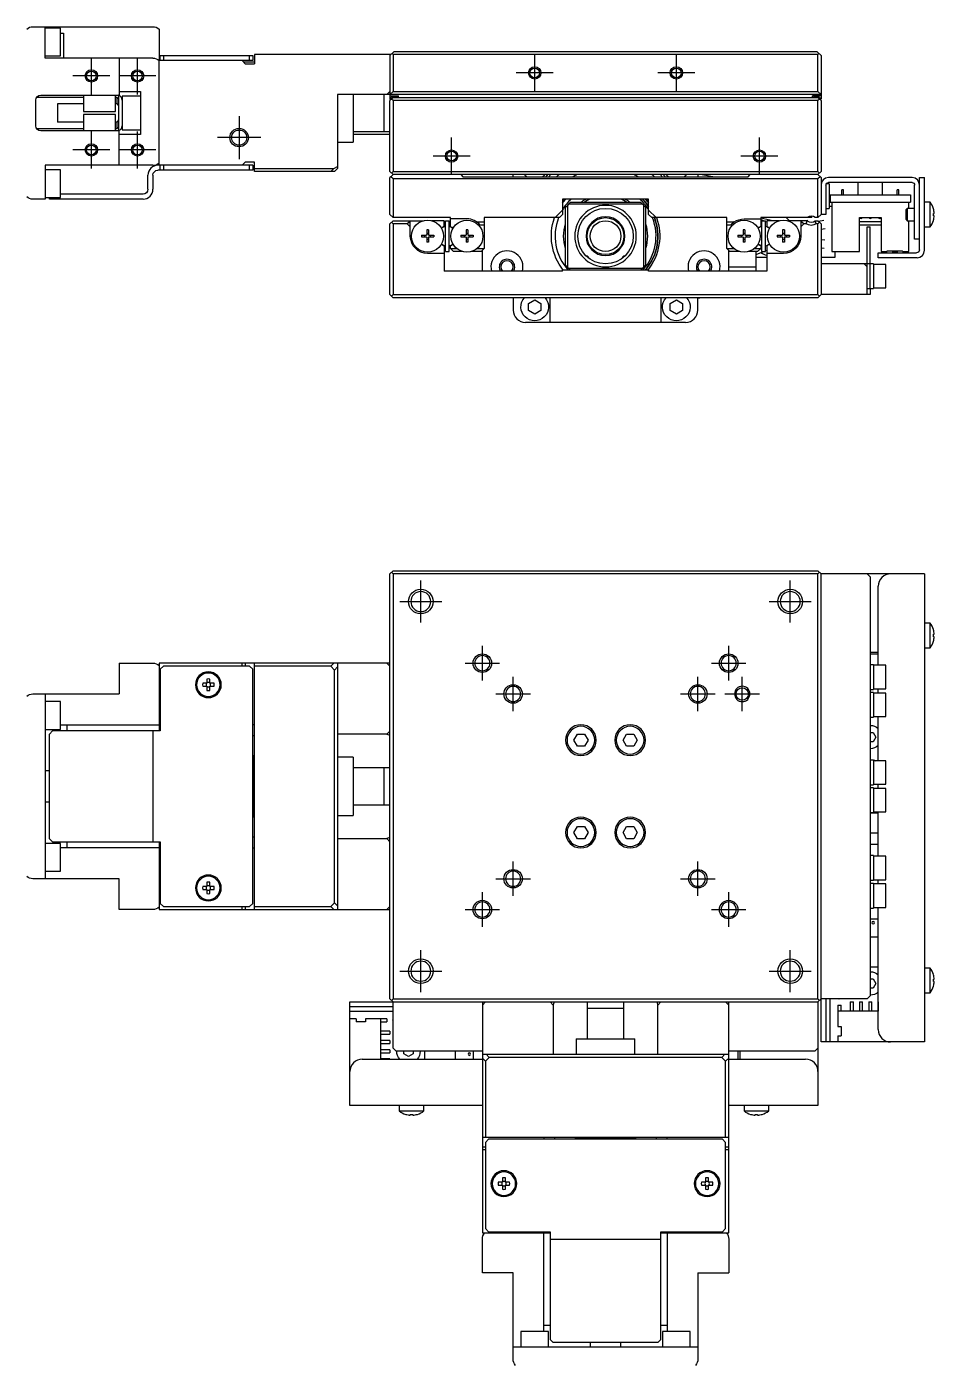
# Model space of a CAD drawing. Extents: x 0 to 727, y -8 to 425.
# Drawn here: x 197.3 to 344.7, y 208.4 to 425.2 of the extents above; entities that cross this region are included whole.
import ezdxf

# ---------------------------------------------------------------- set-up
doc = ezdxf.new("R2010")
doc.units = 0
doc.header["$LTSCALE"] = 0.5
doc.linetypes.add('CENTER', pattern=[50.8, 31.75, -6.35, 6.35, -6.35])
for name, color, linetype in [('MSM_CENTER', 1, 'CENTER'), ('MSM_CONTINUOUS', 7, 'CONTINUOUS'), ('MSM_NARROW', 5, 'CONTINUOUS')]:
    doc.layers.add(name, color=color, linetype=linetype)

msp = doc.modelspace()

# ---------------------------------------------------------------- linework, layer by layer
at = {"layer": 'MSM_CENTER'}
for p, q in [((279.83, 414.74), (279.83, 420.74)), ((302.83, 414.74), (302.83, 420.74)), ((207.83, 414.24), (207.83, 420.24)), ((215.33, 414.24), (215.33, 420.24)), ((210.83, 417.24), (204.83, 417.24)), ((218.33, 417.24), (212.33, 417.24)), ((282.83, 417.74), (276.83, 417.74)), ((305.83, 417.74), (299.83, 417.74)), ((231.83, 410.74), (231.83, 403.74)), ((207.83, 402.24), (207.83, 408.24)), ((215.33, 402.24), (215.33, 408.24)), ((235.33, 407.24), (228.33, 407.24)), ((266.33, 401.24), (266.33, 407.24)), ((316.33, 401.24), (316.33, 407.24)), ((210.83, 405.24), (204.83, 405.24)), ((218.33, 405.24), (212.33, 405.24)), ((269.33, 404.24), (263.33, 404.24)), ((319.33, 404.24), (313.33, 404.24)), ((261.33, 328.51), (261.33, 335.31)), ((321.33, 328.51), (321.33, 335.31)), ((257.93, 331.91), (264.73, 331.91)), ((317.93, 331.91), (324.73, 331.91)), ((271.33, 319.11), (271.33, 324.71)), ((311.33, 319.11), (311.33, 324.71)), ((268.53, 321.91), (274.13, 321.91)), ((308.53, 321.91), (314.13, 321.91)), ((276.33, 314.11), (276.33, 319.71)), ((306.33, 314.11), (306.33, 319.71)), ((313.53, 314.11), (313.53, 319.71)), ((273.53, 316.91), (279.13, 316.91)), ((303.53, 316.91), (309.13, 316.91)), ((310.73, 316.91), (316.33, 316.91)), ((276.33, 284.11), (276.33, 289.71)), ((306.33, 284.11), (306.33, 289.71)), ((273.53, 286.91), (279.13, 286.91)), ((303.53, 286.91), (309.13, 286.91)), ((271.33, 279.11), (271.33, 284.71)), ((311.33, 279.11), (311.33, 284.71)), ((268.53, 281.91), (274.13, 281.91)), ((308.53, 281.91), (314.13, 281.91)), ((261.33, 268.51), (261.33, 275.31)), ((321.33, 268.51), (321.33, 275.31)), ((257.93, 271.91), (264.73, 271.91)), ((317.93, 271.91), (324.73, 271.91))]:
    msp.add_line(p, q, dxfattribs=at)
at = {"layer": 'MSM_CONTINUOUS'}
for p, q in [((198.33, 425.24), (217.83, 425.24)), ((200.33, 420.14), (200.33, 425.24)), ((202.83, 424.99), (200.33, 424.99)), ((202.83, 420.49), (202.83, 424.99)), ((202.83, 424.19), (203.33, 424.19)), ((203.33, 424.19), (203.33, 420.14)), ((218.83, 424.86), (218.83, 419.76)), ((234.33, 420.74), (234.33, 419.24)), ((256.53, 420.74), (234.33, 420.74)), ((257.03, 421.24), (256.33, 420.54)), ((256.33, 420.74), (256.33, 413.54)), ((256.83, 420.74), (256.68, 420.89)), ((256.83, 420.74), (256.83, 414.74)), ((325.83, 420.74), (256.83, 420.74)), ((257.03, 421.24), (325.63, 421.24)), ((326.33, 420.54), (325.63, 421.24)), ((325.98, 420.89), (325.83, 420.74)), ((325.83, 414.74), (325.83, 420.74)), ((200.33, 420.49), (202.83, 420.49)), ((217.83, 420.14), (200.33, 420.14)), ((212.33, 420.14), (212.33, 414.11)), ((218.83, 402.74), (218.83, 419.74)), ((234.03, 419.74), (218.83, 419.74)), ((219.03, 419.74), (219.03, 420.54)), ((219.03, 420.54), (234.03, 420.54)), ((219.53, 420.54), (219.53, 419.74)), ((232.83, 419.24), (232.33, 419.74)), ((234.33, 419.49), (232.58, 419.49)), ((232.83, 419.24), (234.33, 419.24)), ((233.53, 419.74), (233.53, 420.54)), ((234.03, 420.54), (234.03, 419.74)), ((326.33, 420.54), (326.33, 413.54)), ((212.33, 414.74), (215.83, 414.74)), ((215.83, 414.74), (215.83, 407.74)), ((326.33, 414.24), (247.83, 414.24)), ((247.83, 414.24), (247.83, 402.24)), ((250.33, 414.24), (250.33, 406.49)), ((255.33, 414.24), (255.33, 408.24)), ((256.33, 414.74), (255.83, 414.24)), ((256.33, 414.24), (256.83, 414.74)), ((256.83, 414.74), (325.83, 414.74)), ((325.83, 414.74), (326.33, 414.24)), ((198.83, 409.14), (198.83, 413.34)), ((206.53, 413.74), (198.94, 413.74)), ((199.63, 414.14), (212.03, 414.14)), ((202.33, 412.74), (202.33, 409.74)), ((206.53, 412.74), (202.33, 412.74)), ((206.53, 414.14), (206.53, 411.49)), ((211.73, 411.49), (211.73, 414.14)), ((212.03, 413.74), (211.73, 413.74)), ((212.03, 412.74), (211.73, 412.74)), ((212.03, 412.74), (212.03, 413.74)), ((212.23, 413.54), (212.03, 413.74)), ((212.03, 412.74), (212.23, 412.37)), ((212.23, 414.12), (212.23, 408.37)), ((212.24, 414.11), (212.33, 414.08)), ((212.33, 414.11), (212.24, 414.11)), ((212.83, 413.99), (212.83, 408.49)), ((215.83, 413.99), (212.83, 413.99)), ((256.33, 414.04), (257.73, 414.04)), ((256.43, 413.44), (256.33, 413.54)), ((256.58, 413.49), (256.33, 413.24)), ((256.33, 401.74), (256.33, 413.24)), ((256.43, 413.34), (256.43, 413.54)), ((256.83, 413.74), (256.58, 413.49)), ((256.83, 413.24), (256.58, 413.49)), ((257.43, 413.84), (256.73, 413.84)), ((256.83, 413.74), (325.83, 413.74)), ((325.83, 413.24), (256.83, 413.24)), ((256.83, 413.24), (256.83, 401.74)), ((257.73, 413.74), (257.73, 414.04)), ((324.93, 413.74), (324.93, 414.04)), ((326.33, 414.04), (324.93, 414.04)), ((325.93, 413.84), (325.23, 413.84)), ((326.33, 413.24), (325.83, 413.74)), ((326.08, 413.49), (325.83, 413.24)), ((325.83, 401.74), (325.83, 413.24)), ((326.33, 413.54), (326.23, 413.44)), ((326.23, 413.54), (326.23, 413.34)), ((326.33, 413.24), (326.33, 401.74)), ((206.53, 411.49), (211.73, 411.49)), ((206.53, 410.99), (206.53, 408.34)), ((211.73, 410.99), (206.53, 410.99)), ((211.73, 408.34), (211.73, 410.99)), ((212.23, 410.11), (212.03, 409.74)), ((198.94, 408.74), (206.53, 408.74)), ((212.03, 408.34), (199.63, 408.34)), ((206.53, 409.74), (202.33, 409.74)), ((212.03, 409.74), (211.73, 409.74)), ((211.73, 408.74), (212.03, 408.74)), ((212.03, 408.74), (212.03, 409.74)), ((212.03, 408.74), (212.23, 408.94)), ((212.32, 408.39), (212.24, 408.37)), ((212.33, 408.37), (212.24, 408.37)), ((212.33, 402.74), (212.33, 408.37)), ((215.83, 407.74), (212.33, 407.74)), ((212.83, 408.49), (215.83, 408.49)), ((250.33, 408.24), (256.33, 408.24)), ((256.33, 407.74), (250.33, 407.74)), ((247.83, 406.49), (250.33, 406.49)), ((217.83, 402.74), (200.33, 402.74)), ((200.33, 402.74), (200.33, 397.24)), ((202.83, 401.99), (200.33, 401.99)), ((202.83, 397.49), (202.83, 401.99)), ((234.03, 402.74), (218.63, 402.74)), ((234.03, 401.94), (218.63, 401.94)), ((219.03, 401.94), (219.03, 402.74)), ((219.53, 402.74), (219.53, 401.94)), ((232.33, 402.74), (232.83, 403.24)), ((234.33, 403.24), (232.83, 403.24)), ((233.53, 401.94), (233.53, 402.74)), ((234.03, 402.74), (234.03, 401.94)), ((234.33, 401.74), (234.33, 403.24)), ((234.33, 402.24), (247.22, 402.24)), ((247.33, 401.74), (234.33, 401.74)), ((246.72, 401.74), (247.22, 402.24)), ((247.22, 402.24), (247.83, 402.55)), ((247.83, 402.24), (247.33, 401.74)), ((256.33, 401.74), (256.83, 401.24)), ((256.48, 400.89), (256.83, 401.24)), ((256.58, 401.49), (256.83, 401.74)), ((256.83, 401.74), (325.83, 401.74)), ((325.83, 401.24), (256.83, 401.24)), ((267.83, 401.24), (268.18, 400.89)), ((276.33, 400.89), (276.33, 401.24)), ((306.33, 401.24), (306.33, 400.89)), ((307.03, 401.24), (309.02, 400.89)), ((314.48, 400.89), (314.83, 401.24)), ((325.83, 401.74), (326.08, 401.49)), ((325.83, 401.24), (326.33, 401.74)), ((326.33, 400.74), (325.83, 401.24)), ((217.03, 398.84), (217.03, 401.14)), ((217.83, 401.14), (217.83, 398.84)), ((256.48, 400.89), (256.33, 400.74)), ((256.33, 394.74), (256.33, 400.74)), ((256.83, 400.54), (256.48, 400.89)), ((256.83, 400.54), (256.83, 394.24)), ((325.83, 400.54), (256.83, 400.54)), ((268.18, 400.89), (314.48, 400.89)), ((326.18, 400.89), (325.83, 400.54)), ((325.83, 394.24), (325.83, 400.54)), ((326.33, 400.74), (326.33, 394.74)), ((327.13, 399.54), (327.13, 394.74)), ((327.63, 399.74), (327.19, 399.74)), ((341.13, 400.74), (327.53, 400.74)), ((341.13, 399.94), (327.53, 399.94)), ((327.63, 399.74), (327.63, 395.74)), ((332.33, 399.94), (332.33, 397.94)), ((336.33, 397.94), (336.33, 399.94)), ((341.53, 390.74), (341.53, 399.54)), ((342.33, 389.04), (342.33, 400.74)), ((342.33, 400.74), (343.13, 400.74)), ((343.13, 388.94), (343.13, 400.74)), ((200.33, 397.24), (198.33, 397.24)), ((200.33, 397.49), (202.83, 397.49)), ((201.03, 397.24), (201.03, 397.49)), ((216.23, 397.24), (201.03, 397.24)), ((201.53, 397.49), (201.53, 397.24)), ((216.23, 398.04), (202.83, 398.04)), ((298.33, 397.24), (284.33, 397.24)), ((284.33, 397.24), (284.33, 394.74)), ((298.33, 394.74), (298.33, 397.24)), ((327.83, 397.94), (340.83, 397.94)), ((327.83, 397.94), (327.83, 396.74)), ((329.96, 398.74), (329.71, 398.74)), ((329.71, 397.94), (329.71, 398.74)), ((329.96, 397.94), (329.96, 398.74)), ((338.71, 397.94), (338.71, 398.74)), ((338.96, 398.74), (338.71, 398.74)), ((338.96, 397.94), (338.96, 398.74)), ((340.83, 397.94), (340.83, 396.74)), ((256.33, 394.74), (256.83, 394.24)), ((283.13, 394.24), (284.33, 395.45)), ((284.33, 394.74), (283.83, 394.24)), ((284.83, 395.94), (285.13, 396.24)), ((284.83, 386.54), (284.83, 395.94)), ((285.33, 396.44), (285.13, 396.24)), ((285.13, 396.24), (285.13, 386.24)), ((285.33, 396.44), (285.63, 396.74)), ((297.33, 396.44), (285.33, 396.44)), ((285.63, 396.74), (297.03, 396.74)), ((297.03, 396.74), (297.33, 396.44)), ((297.53, 396.24), (297.33, 396.44)), ((297.53, 386.24), (297.53, 396.24)), ((297.53, 396.24), (297.83, 395.94)), ((297.83, 395.94), (297.83, 386.54)), ((298.33, 395.45), (299.54, 394.24)), ((298.83, 394.24), (298.33, 394.74)), ((325.83, 394.24), (326.33, 394.74)), ((327.13, 394.74), (326.33, 394.74)), ((327.13, 395.74), (327.63, 395.74)), ((328.08, 396.05), (327.63, 396.05)), ((327.83, 396.74), (340.83, 396.74)), ((328.08, 396.74), (328.08, 388.74)), ((340.33, 395.74), (340.13, 395.54)), ((340.13, 393.94), (340.13, 395.54)), ((340.33, 395.74), (340.33, 393.74)), ((341.53, 395.74), (340.33, 395.74)), ((340.58, 395.74), (340.58, 396.74)), ((344.03, 396.74), (343.13, 396.74)), ((344.03, 392.74), (344.03, 396.74)), ((344.59, 395.67), (344.59, 395.69)), ((344.59, 394.94), (344.72, 394.94)), ((344.59, 394.54), (344.59, 394.94)), ((256.83, 393.74), (256.33, 393.24)), ((256.33, 381.74), (256.33, 393.24)), ((256.83, 393.24), (256.58, 393.49)), ((266.13, 394.24), (256.83, 394.24)), ((256.83, 393.74), (261.72, 393.74)), ((256.83, 393.24), (256.83, 381.74)), ((259.13, 393.24), (256.83, 393.24)), ((259.63, 393.59), (259.13, 393.24)), ((259.13, 393.24), (259.63, 392.74)), ((259.63, 391.24), (259.63, 393.74)), ((265.13, 393.74), (263.15, 393.74)), ((265.13, 392.79), (264.87, 392.64)), ((265.13, 392.79), (265.13, 393.74)), ((265.33, 388.74), (265.33, 393.74)), ((265.33, 393.74), (265.93, 393.74)), ((265.93, 388.74), (265.93, 393.74)), ((266.13, 392.79), (266.13, 394.24)), ((268.83, 394.04), (266.13, 394.04)), ((266.13, 392.79), (266.36, 392.66)), ((270.43, 393.54), (271.63, 393.54)), ((271.63, 393.04), (270.98, 393.04)), ((283.83, 394.24), (271.63, 394.24)), ((271.63, 394.24), (271.63, 389.24)), ((288.47, 392.55), (288.53, 392.62)), ((288.53, 392.68), (288.53, 392.62)), ((290.27, 394.21), (290.27, 394.21)), ((311.03, 394.24), (298.83, 394.24)), ((311.03, 389.24), (311.03, 394.24)), ((311.03, 393.54), (312.24, 393.54)), ((311.69, 393.04), (311.03, 393.04)), ((313.83, 394.04), (316.53, 394.04)), ((316.53, 392.79), (316.31, 392.66)), ((324.83, 394.24), (316.53, 394.24)), ((316.53, 394.24), (316.53, 392.79)), ((318.49, 393.74), (316.53, 394.17)), ((316.96, 393.74), (316.53, 393.92)), ((316.73, 388.74), (316.73, 393.74)), ((316.73, 393.74), (317.33, 393.74)), ((317.33, 388.74), (317.33, 393.74)), ((317.53, 393.5), (317.33, 393.58)), ((317.53, 393.74), (317.53, 392.79)), ((319.52, 393.74), (317.53, 393.74)), ((317.53, 392.79), (317.79, 392.64)), ((324.07, 393.74), (320.95, 393.74)), ((324.16, 393.79), (322.49, 393.74)), ((323.03, 393.74), (323.03, 391.24)), ((323.53, 393.24), (323.03, 393.59)), ((323.03, 392.74), (323.53, 393.24)), ((323.9, 393.24), (323.53, 393.24)), ((323.9, 393.24), (324.07, 393.74)), ((324.83, 394.24), (324.83, 394.49)), ((325.83, 394.24), (325.39, 394.24)), ((325.56, 393.24), (325.39, 393.74)), ((325.39, 393.74), (325.83, 393.74)), ((325.83, 393.24), (325.56, 393.24)), ((325.83, 393.74), (326.08, 393.49)), ((326.08, 393.49), (325.83, 393.24)), ((325.83, 381.74), (325.83, 393.24)), ((326.77, 393.78), (325.94, 393.64)), ((326.33, 393.24), (326.08, 393.49)), ((326.33, 393.24), (326.33, 381.74)), ((326.33, 392.39), (327, 392.5)), ((332.58, 394.24), (336.08, 394.24)), ((332.58, 388.74), (332.58, 394.24)), ((336.08, 393.54), (332.58, 393.54)), ((336.08, 393.04), (332.58, 393.04)), ((333.83, 381.74), (333.83, 392.74)), ((333.83, 392.74), (334.33, 392.74)), ((334.33, 382.74), (334.33, 392.74)), ((336.08, 394.24), (336.08, 388.74)), ((340.13, 393.94), (340.33, 393.74)), ((340.33, 393.74), (341.53, 393.74)), ((340.58, 388.74), (340.58, 393.74)), ((343.13, 392.74), (344.03, 392.74)), ((344.72, 394.54), (344.59, 394.54)), ((344.59, 393.79), (344.59, 393.81)), ((261.43, 391.39), (262.23, 391.39)), ((261.43, 391.39), (261.43, 391.1)), ((261.43, 391.1), (262.23, 391.1)), ((261.96, 391.39), (261.96, 391.1)), ((262.58, 392.24), (262.29, 392.24)), ((262.29, 392.24), (262.29, 391.45)), ((262.29, 391.71), (262.58, 391.71)), ((262.29, 391.04), (262.29, 390.24)), ((262.29, 390.77), (262.58, 390.77)), ((262.58, 392.24), (262.58, 391.45)), ((262.58, 391.04), (262.58, 390.24)), ((262.64, 391.39), (263.43, 391.39)), ((262.64, 391.1), (263.43, 391.1)), ((262.9, 391.1), (262.9, 391.39)), ((263.43, 391.39), (263.43, 391.1)), ((267.83, 391.39), (268.63, 391.39)), ((267.83, 391.39), (267.83, 391.1)), ((267.83, 391.1), (268.63, 391.1)), ((268.36, 391.39), (268.36, 391.1)), ((268.98, 392.24), (268.69, 392.24)), ((268.69, 392.24), (268.69, 391.45)), ((268.69, 391.71), (268.98, 391.71)), ((268.69, 391.04), (268.69, 390.24)), ((268.69, 390.77), (268.98, 390.77)), ((268.98, 392.24), (268.98, 391.45)), ((268.98, 391.04), (268.98, 390.24)), ((269.04, 391.39), (269.83, 391.39)), ((269.04, 391.1), (269.83, 391.1)), ((269.3, 391.1), (269.3, 391.39)), ((269.83, 391.39), (269.83, 391.1)), ((312.83, 391.39), (313.63, 391.39)), ((312.83, 391.39), (312.83, 391.1)), ((312.83, 391.1), (313.63, 391.1)), ((313.36, 391.39), (313.36, 391.1)), ((313.98, 392.24), (313.69, 392.24)), ((313.69, 392.24), (313.69, 391.45)), ((313.69, 391.71), (313.98, 391.71)), ((313.69, 391.04), (313.69, 390.24)), ((313.69, 390.77), (313.98, 390.77)), ((313.98, 392.24), (313.98, 391.45)), ((313.98, 391.04), (313.98, 390.24)), ((314.04, 391.39), (314.83, 391.39)), ((314.04, 391.1), (314.83, 391.1)), ((314.3, 391.1), (314.3, 391.39)), ((314.83, 391.39), (314.83, 391.1)), ((319.23, 391.39), (320.03, 391.39)), ((319.23, 391.39), (319.23, 391.1)), ((319.23, 391.1), (320.03, 391.1)), ((319.76, 391.39), (319.76, 391.1)), ((320.38, 392.24), (320.09, 392.24)), ((320.09, 392.24), (320.09, 391.45)), ((320.09, 391.71), (320.38, 391.71)), ((320.09, 391.04), (320.09, 390.24)), ((320.09, 390.77), (320.38, 390.77)), ((320.38, 392.24), (320.38, 391.45)), ((320.38, 391.04), (320.38, 390.24)), ((320.44, 391.39), (321.23, 391.39)), ((320.44, 391.1), (321.23, 391.1)), ((320.7, 391.1), (320.7, 391.39)), ((321.23, 391.39), (321.23, 391.1)), ((326.94, 390.59), (326.33, 390.65)), ((342.33, 390.74), (341.53, 390.74)), ((262.58, 390.24), (262.29, 390.24)), ((265.13, 388.44), (262.43, 388.44)), ((264.87, 389.84), (265.13, 389.69)), ((265.13, 389.69), (265.13, 385.54)), ((265.33, 388.74), (265.93, 388.74)), ((266.13, 389.69), (266.36, 389.82)), ((266.13, 389.24), (266.13, 389.69)), ((266.13, 389.24), (267.17, 389.24)), ((266.13, 389.24), (266.63, 388.74)), ((268.12, 388.74), (266.63, 388.74)), ((268.98, 390.24), (268.69, 390.24)), ((271.13, 388.74), (269.55, 388.74)), ((270.49, 389.24), (271.63, 389.24)), ((271.13, 388.74), (271.63, 389.24)), ((271.33, 385.54), (271.33, 388.94)), ((288.53, 389.87), (288.47, 389.93)), ((288.53, 389.87), (288.53, 389.8)), ((290.27, 388.28), (290.27, 388.28)), ((311.03, 389.24), (312.17, 389.24)), ((311.03, 389.24), (311.53, 388.74)), ((313.12, 388.74), (311.28, 388.74)), ((311.28, 388.74), (311.28, 385.54)), ((311.33, 388.74), (311.33, 388.94)), ((311.34, 388.93), (311.33, 388.93)), ((313.98, 390.24), (313.69, 390.24)), ((316.03, 388.74), (314.55, 388.74)), ((315.49, 389.24), (316.53, 389.24)), ((315.78, 388.24), (316.96, 388.74)), ((315.78, 385.54), (315.78, 388.74)), ((316.03, 388.74), (316.53, 389.24)), ((316.53, 389.69), (316.31, 389.82)), ((316.53, 389.69), (316.53, 389.24)), ((316.73, 388.74), (317.33, 388.74)), ((317.33, 388.9), (317.53, 388.98)), ((317.79, 389.84), (317.53, 389.69)), ((317.53, 389.69), (317.53, 385.54)), ((320.23, 388.44), (317.53, 388.44)), ((320.38, 390.24), (320.09, 390.24)), ((326.33, 389.34), (326.82, 389.29)), ((328.08, 388.74), (332.58, 388.74)), ((328.58, 388.74), (328.58, 387.77)), ((335.63, 387.74), (335.63, 388.54)), ((335.63, 388.54), (341.83, 388.54)), ((336.08, 388.74), (337.08, 388.74)), ((337.08, 388.84), (339.58, 388.84)), ((337.08, 388.74), (337.08, 388.84)), ((337.88, 388.84), (337.88, 388.74)), ((337.88, 388.74), (338.78, 388.74)), ((338.26, 388.84), (338.26, 388.74)), ((338.41, 388.84), (338.41, 388.74)), ((338.78, 388.84), (338.78, 388.74)), ((339.58, 388.74), (339.58, 388.84)), ((339.58, 388.74), (340.58, 388.74)), ((285.63, 385.74), (284.83, 386.54)), ((285.33, 386.04), (297.33, 386.04)), ((288.17, 388.04), (288.36, 388.04)), ((288.58, 387.82), (288.36, 388.04)), ((288.58, 387.82), (288.41, 387.82)), ((288.58, 387.68), (288.58, 387.82)), ((294.31, 388.04), (294.08, 387.82)), ((294.25, 387.82), (294.08, 387.82)), ((294.08, 387.82), (294.08, 387.68)), ((294.08, 387.68), (294.08, 387.68)), ((294.31, 388.04), (294.5, 388.04)), ((297.53, 386.24), (297.03, 385.74)), ((297.83, 386.54), (297.53, 386.24)), ((311.28, 386.24), (315.78, 386.24)), ((317.53, 387.77), (315.78, 387.77)), ((328.58, 387.77), (326.33, 387.77)), ((334.83, 386.74), (326.33, 386.74)), ((333.33, 386.74), (333.83, 386.24)), ((334.83, 386.74), (334.83, 382.74)), ((336.83, 386.64), (334.83, 386.64)), ((341.93, 387.74), (335.63, 387.74)), ((336.83, 382.84), (336.83, 386.64)), ((284.33, 385.54), (265.13, 385.54)), ((284.33, 385.54), (284.33, 385.74)), ((298.33, 385.74), (284.33, 385.74)), ((298.33, 385.54), (298.33, 385.74)), ((317.53, 385.54), (298.33, 385.54)), ((256.83, 381.24), (256.33, 381.74)), ((256.58, 381.49), (256.83, 381.74)), ((256.83, 381.74), (325.83, 381.74)), ((325.83, 381.74), (326.08, 381.49)), ((326.08, 381.49), (326.33, 381.74)), ((334.33, 381.74), (326.33, 381.74)), ((333.83, 382.74), (334.83, 382.74)), ((334.33, 382.74), (334.33, 381.74)), ((334.83, 382.84), (336.83, 382.84)), ((325.83, 381.24), (256.83, 381.24)), ((276.33, 381.24), (276.33, 379.24)), ((278.83, 380.32), (279.83, 380.9)), ((278.83, 379.16), (278.83, 380.32)), ((279.83, 380.9), (280.83, 380.32)), ((280.83, 380.32), (280.83, 379.16)), ((282.33, 377.24), (282.33, 381.24)), ((300.33, 381.24), (300.33, 377.24)), ((301.83, 380.32), (302.83, 380.9)), ((301.83, 379.16), (301.83, 380.32)), ((302.83, 380.9), (303.83, 380.32)), ((303.83, 380.32), (303.83, 379.16)), ((307.03, 381.24), (306.33, 381.12)), ((306.33, 379.24), (306.33, 381.24)), ((326.08, 381.49), (325.83, 381.24)), ((279.83, 378.59), (278.83, 379.16)), ((280.83, 379.16), (279.83, 378.59)), ((302.83, 378.59), (301.83, 379.16)), ((303.83, 379.16), (302.83, 378.59)), ((282.33, 377.24), (278.33, 377.24)), ((300.33, 377.24), (282.33, 377.24)), ((304.33, 377.24), (300.33, 377.24)), ((256.33, 336.41), (256.83, 336.91)), ((256.33, 267.41), (256.33, 336.41)), ((256.83, 336.41), (256.58, 336.66)), ((256.83, 336.91), (325.83, 336.91)), ((256.83, 336.41), (256.83, 267.41)), ((325.83, 336.41), (256.83, 336.41)), ((325.83, 336.91), (326.33, 336.41)), ((326.08, 336.66), (325.83, 336.41)), ((325.83, 267.41), (325.83, 336.41)), ((343.13, 336.41), (326.33, 336.41)), ((326.33, 260.41), (326.33, 336.41)), ((334.33, 335.91), (333.83, 336.41)), ((343.13, 336.41), (343.13, 260.41)), ((334.33, 335.91), (334.33, 267.91)), ((335.63, 321.56), (335.63, 334.41)), ((344.03, 328.41), (343.13, 328.41)), ((344.03, 324.41), (344.03, 328.41)), ((344.59, 327.34), (344.59, 327.36)), ((344.59, 326.61), (344.72, 326.61)), ((344.59, 326.21), (344.59, 326.61)), ((344.72, 326.21), (344.59, 326.21)), ((344.59, 325.46), (344.59, 325.48)), ((334.33, 323.71), (335.63, 323.71)), ((334.33, 323.41), (335.63, 323.41)), ((343.13, 324.41), (344.03, 324.41)), ((212.33, 321.91), (212.33, 316.91)), ((212.33, 321.91), (217.83, 321.91)), ((218.83, 321.91), (218.83, 310.91)), ((256.33, 321.91), (218.83, 321.91)), ((219.53, 321.41), (219.03, 320.91)), ((233.53, 321.41), (219.53, 321.41)), ((232.33, 321.41), (232.33, 321.91)), ((232.83, 321.91), (232.83, 321.41)), ((234.03, 320.91), (233.53, 321.41)), ((234.33, 281.91), (234.33, 321.91)), ((246.72, 321.41), (234.33, 321.41)), ((246.72, 321.41), (247.22, 321.91)), ((247.33, 320.79), (246.72, 321.41)), ((247.83, 321.29), (247.33, 320.79)), ((247.83, 321.91), (247.83, 281.91)), ((255.83, 321.91), (256.33, 321.41)), ((334.83, 321.66), (334.33, 321.66)), ((334.83, 321.66), (334.83, 317.66)), ((336.83, 321.56), (334.83, 321.56)), ((336.83, 317.76), (336.83, 321.56)), ((219.03, 320.91), (219.03, 310.91)), ((226.59, 319.33), (226.59, 318.65)), ((227.07, 318.65), (227.07, 319.33)), ((234.03, 282.91), (234.03, 320.91)), ((247.33, 283.02), (247.33, 320.79)), ((198.33, 316.91), (212.33, 316.91)), ((200.33, 316.91), (200.33, 286.91)), ((226.59, 318.65), (225.91, 318.65)), ((225.91, 318.17), (226.59, 318.17)), ((226.59, 318.17), (226.59, 317.49)), ((227.75, 318.65), (227.07, 318.65)), ((227.07, 317.49), (227.07, 318.17)), ((227.07, 318.17), (227.75, 318.17)), ((334.33, 317.66), (334.83, 317.66)), ((334.83, 317.16), (334.33, 317.16)), ((334.83, 317.76), (336.83, 317.76)), ((334.83, 317.16), (334.83, 313.16)), ((336.83, 317.06), (334.83, 317.06)), ((335.63, 317.06), (335.63, 317.76)), ((336.83, 313.26), (336.83, 317.06)), ((202.83, 315.66), (200.33, 315.66)), ((202.83, 311.16), (202.83, 315.66)), ((334.33, 313.16), (334.83, 313.16)), ((334.83, 313.26), (336.83, 313.26)), ((335.63, 306.06), (335.63, 313.26)), ((200.33, 311.16), (202.83, 311.16)), ((201.53, 310.91), (201.03, 310.41)), ((201.03, 293.41), (201.03, 310.41)), ((219.03, 310.91), (201.53, 310.91)), ((202.83, 311.91), (219.03, 311.91)), ((203.83, 311.91), (203.83, 310.91)), ((217.83, 310.91), (217.83, 292.91)), ((234.33, 311.91), (234.03, 311.91)), ((234.03, 310.16), (234.33, 310.16)), ((255.83, 310.39), (247.83, 310.39)), ((256.33, 310.89), (255.83, 310.39)), ((255.83, 310.39), (256.33, 310.21)), ((286.18, 309.41), (286.76, 310.41)), ((286.76, 310.41), (287.91, 310.41)), ((287.91, 310.41), (288.49, 309.41)), ((294.18, 309.41), (294.76, 310.41)), ((294.76, 310.41), (295.91, 310.41)), ((295.91, 310.41), (296.49, 309.41)), ((334.33, 310.66), (334.77, 310.66)), ((334.77, 310.66), (335.2, 309.91)), ((286.76, 308.41), (286.18, 309.41)), ((287.91, 308.41), (286.76, 308.41)), ((288.49, 309.41), (287.91, 308.41)), ((294.76, 308.41), (294.18, 309.41)), ((295.91, 308.41), (294.76, 308.41)), ((296.49, 309.41), (295.91, 308.41)), ((334.77, 309.16), (334.33, 309.16)), ((335.2, 309.91), (334.77, 309.16)), ((234.13, 306.91), (234.03, 306.91)), ((234.13, 296.91), (234.13, 306.91)), ((234.33, 306.71), (234.13, 306.91)), ((250.33, 306.66), (247.83, 306.66)), ((250.33, 306.66), (250.33, 297.16)), ((334.83, 306.16), (334.33, 306.16)), ((334.83, 306.16), (334.83, 302.16)), ((336.83, 306.06), (334.83, 306.06)), ((336.83, 302.26), (336.83, 306.06)), ((201.03, 304.41), (200.33, 304.41)), ((256.33, 304.91), (250.33, 304.91)), ((255.33, 304.91), (255.33, 298.91)), ((334.33, 302.16), (334.83, 302.16)), ((334.83, 301.66), (334.33, 301.66)), ((334.83, 302.26), (336.83, 302.26)), ((334.83, 301.66), (334.83, 297.66)), ((336.83, 301.56), (334.83, 301.56)), ((335.63, 301.56), (335.63, 302.26)), ((336.83, 297.76), (336.83, 301.56)), ((200.33, 299.41), (201.03, 299.41)), ((234.13, 296.91), (234.33, 297.11)), ((247.83, 297.16), (250.33, 297.16)), ((250.33, 298.91), (256.33, 298.91)), ((334.33, 297.66), (334.83, 297.66)), ((335.63, 297.57), (334.33, 297.57)), ((334.83, 297.76), (336.83, 297.76)), ((335.63, 290.56), (335.63, 297.76)), ((234.03, 296.91), (234.13, 296.91)), ((286.18, 294.41), (286.76, 295.41)), ((286.76, 295.41), (287.91, 295.41)), ((287.91, 295.41), (288.49, 294.41)), ((294.18, 294.41), (294.76, 295.41)), ((294.76, 295.41), (295.91, 295.41)), ((295.91, 295.41), (296.49, 294.41)), ((201.03, 293.41), (201.53, 292.91)), ((201.53, 292.91), (219.03, 292.91)), ((203.83, 292.91), (203.83, 291.91)), ((218.83, 292.91), (218.83, 281.91)), ((219.03, 292.91), (219.03, 282.91)), ((234.33, 293.66), (234.03, 293.66)), ((247.83, 293.42), (255.83, 293.42)), ((256.33, 293.6), (255.83, 293.42)), ((255.83, 293.42), (256.33, 292.92)), ((286.76, 293.41), (286.18, 294.41)), ((287.91, 293.41), (286.76, 293.41)), ((288.49, 294.41), (287.91, 293.41)), ((294.76, 293.41), (294.18, 294.41)), ((295.91, 293.41), (294.76, 293.41)), ((296.49, 294.41), (295.91, 293.41)), ((334.33, 294.37), (335.63, 294.37)), ((202.83, 292.66), (200.33, 292.66)), ((202.83, 288.16), (202.83, 292.66)), ((219.03, 291.91), (202.83, 291.91)), ((234.03, 291.91), (234.33, 291.91)), ((335.63, 292.49), (334.33, 292.49)), ((334.83, 290.66), (334.33, 290.66)), ((334.83, 290.66), (334.83, 286.66)), ((336.83, 290.56), (334.83, 290.56)), ((336.83, 286.76), (336.83, 290.56)), ((212.33, 286.91), (198.33, 286.91)), ((200.33, 288.16), (202.83, 288.16)), ((212.33, 281.91), (212.33, 286.91)), ((226.59, 286.33), (226.59, 285.65)), ((227.07, 285.65), (227.07, 286.33)), ((334.33, 286.66), (334.83, 286.66)), ((334.83, 286.76), (336.83, 286.76)), ((335.63, 286.06), (335.63, 286.76)), ((226.59, 285.65), (225.91, 285.65)), ((225.91, 285.17), (226.59, 285.17)), ((226.59, 285.17), (226.59, 284.49)), ((227.75, 285.65), (227.07, 285.65)), ((227.07, 284.49), (227.07, 285.17)), ((227.07, 285.17), (227.75, 285.17)), ((334.83, 286.16), (334.33, 286.16)), ((334.83, 286.16), (334.83, 282.16)), ((336.83, 286.06), (334.83, 286.06)), ((336.83, 282.26), (336.83, 286.06)), ((217.83, 281.91), (212.33, 281.91)), ((218.83, 281.91), (256.33, 281.91)), ((219.03, 282.91), (219.53, 282.41)), ((219.53, 282.41), (233.53, 282.41)), ((232.33, 281.91), (232.33, 282.41)), ((232.83, 282.41), (232.83, 281.91)), ((233.53, 282.41), (234.03, 282.91)), ((234.33, 282.41), (246.72, 282.41)), ((246.72, 282.41), (247.33, 283.02)), ((247.22, 281.91), (246.72, 282.41)), ((247.33, 283.02), (247.83, 282.52)), ((256.33, 282.41), (255.83, 281.91)), ((334.33, 282.16), (334.83, 282.16)), ((334.83, 282.26), (336.83, 282.26)), ((335.63, 262.41), (335.63, 282.26)), ((334.33, 280.41), (335.63, 280.41)), ((334.33, 277.46), (335.63, 277.46)), ((335.63, 272.56), (334.33, 272.56)), ((344.03, 272.41), (343.13, 272.41)), ((344.03, 268.41), (344.03, 272.41)), ((344.59, 271.34), (344.59, 271.36)), ((334.33, 270.66), (334.77, 270.66)), ((334.77, 269.16), (334.33, 269.16)), ((334.77, 270.66), (335.2, 269.91)), ((335.2, 269.91), (334.77, 269.16)), ((344.59, 270.61), (344.72, 270.61)), ((344.59, 270.21), (344.59, 270.61)), ((344.72, 270.21), (344.59, 270.21)), ((344.59, 269.46), (344.59, 269.48)), ((249.83, 250.11), (249.83, 266.91)), ((249.83, 266.91), (325.83, 266.91)), ((256.83, 266.91), (256.33, 267.41)), ((256.58, 267.16), (256.83, 267.41)), ((256.83, 267.41), (325.83, 267.41)), ((256.83, 259.41), (256.83, 266.91)), ((271.33, 266.91), (271.33, 229.41)), ((271.33, 266.41), (271.83, 266.91)), ((282.35, 266.91), (282.85, 266.41)), ((282.85, 266.41), (283.03, 266.91)), ((288.33, 266.91), (288.33, 260.91)), ((294.33, 260.91), (294.33, 266.91)), ((299.64, 266.91), (299.82, 266.41)), ((299.82, 266.41), (300.32, 266.91)), ((310.83, 266.91), (311.33, 266.41)), ((311.33, 229.41), (311.33, 266.91)), ((325.83, 267.41), (326.08, 267.16)), ((326.33, 267.41), (325.83, 266.91)), ((325.83, 266.91), (325.83, 250.11)), ((333.83, 267.41), (326.33, 267.41)), ((327.13, 267.41), (327.13, 260.41)), ((327.83, 260.41), (327.83, 267.41)), ((331.08, 266.91), (331.58, 266.91)), ((331.08, 266.91), (331.08, 265.41)), ((331.58, 265.41), (331.58, 266.91)), ((332.58, 266.91), (333.08, 266.91)), ((332.58, 266.91), (332.58, 265.41)), ((333.08, 265.41), (333.08, 266.91)), ((333.83, 267.41), (334.33, 267.91)), ((334.08, 266.91), (334.58, 266.91)), ((334.08, 266.91), (334.08, 265.41)), ((334.58, 265.41), (334.58, 266.91)), ((335.58, 266.91), (335.63, 266.91)), ((335.58, 266.91), (335.58, 265.41)), ((343.13, 268.41), (344.03, 268.41)), ((256.83, 266.11), (249.83, 266.11)), ((249.83, 265.41), (256.83, 265.41)), ((282.85, 266.41), (282.85, 258.41)), ((288.33, 265.91), (294.33, 265.91)), ((299.82, 258.41), (299.82, 266.41)), ((329.08, 266.41), (329.08, 262.91)), ((329.08, 266.41), (329.58, 266.41)), ((335.63, 265.41), (329.08, 265.41)), ((329.58, 265.41), (329.58, 266.41)), ((250.83, 264.16), (249.83, 264.16)), ((250.83, 264.16), (250.83, 263.66)), ((252.33, 263.66), (250.83, 263.66)), ((255.83, 264.16), (252.33, 264.16)), ((252.33, 264.16), (252.33, 263.66)), ((254.83, 257.61), (254.83, 264.16)), ((254.83, 263.66), (255.83, 263.66)), ((255.83, 264.16), (255.83, 263.66)), ((329.08, 262.91), (329.58, 262.91)), ((329.58, 262.91), (329.58, 261.41)), ((256.33, 262.16), (254.83, 262.16)), ((254.83, 261.66), (256.33, 261.66)), ((256.33, 260.66), (254.83, 260.66)), ((256.33, 262.16), (256.33, 261.66)), ((256.33, 260.66), (256.33, 260.16)), ((286.58, 260.91), (296.08, 260.91)), ((286.58, 260.91), (286.58, 258.41)), ((296.08, 258.41), (296.08, 260.91)), ((343.13, 260.41), (326.33, 260.41)), ((329.08, 261.41), (329.08, 260.41)), ((329.08, 261.41), (329.58, 261.41)), ((254.83, 260.16), (256.33, 260.16)), ((256.33, 259.16), (254.83, 259.16)), ((254.83, 258.66), (256.33, 258.66)), ((256.33, 259.16), (256.33, 258.66)), ((256.83, 259.41), (257.33, 258.91)), ((271.33, 258.91), (257.33, 258.91)), ((258.58, 258.47), (258.58, 258.91)), ((259.33, 258.04), (258.58, 258.47)), ((260.08, 258.47), (259.33, 258.04)), ((260.08, 258.91), (260.08, 258.47)), ((261.99, 257.61), (261.99, 258.91)), ((266.89, 258.91), (266.89, 257.61)), ((269.83, 258.91), (269.83, 257.61)), ((271.33, 258.41), (311.33, 258.41)), ((271.95, 258.41), (272.45, 257.91)), ((310.22, 257.91), (310.72, 258.41)), ((325.33, 258.91), (311.33, 258.91)), ((312.83, 258.91), (312.83, 257.61)), ((313.13, 258.91), (313.13, 257.61)), ((325.33, 258.91), (325.83, 259.41)), ((251.83, 257.61), (271.33, 257.61)), ((256.33, 257.66), (254.83, 257.66)), ((256.33, 257.66), (256.33, 257.61)), ((271.83, 257.29), (271.33, 257.79)), ((272.45, 257.91), (271.83, 257.29)), ((271.83, 257.29), (271.83, 244.91)), ((310.22, 257.91), (272.45, 257.91)), ((310.83, 257.29), (310.22, 257.91)), ((311.33, 257.79), (310.83, 257.29)), ((310.83, 244.91), (310.83, 257.29)), ((311.33, 257.61), (323.83, 257.61)), ((271.33, 250.11), (249.83, 250.11)), ((257.83, 250.11), (257.83, 249.21)), ((261.83, 249.21), (261.83, 250.11)), ((325.83, 250.11), (311.33, 250.11)), ((313.83, 250.11), (313.83, 249.21)), ((317.83, 249.21), (317.83, 250.11)), ((257.83, 249.21), (261.83, 249.21)), ((258.88, 248.65), (258.9, 248.65)), ((259.63, 248.65), (260.03, 248.65)), ((259.63, 248.52), (259.63, 248.65)), ((260.03, 248.65), (260.03, 248.52)), ((260.76, 248.65), (260.78, 248.65)), ((313.83, 249.21), (317.83, 249.21)), ((314.88, 248.65), (314.9, 248.65)), ((315.63, 248.65), (316.03, 248.65)), ((315.63, 248.52), (315.63, 248.65)), ((316.03, 248.65), (316.03, 248.52)), ((316.76, 248.65), (316.78, 248.65)), ((311.33, 244.91), (271.33, 244.91)), ((271.33, 243.41), (271.83, 243.41)), ((271.83, 242.91), (271.33, 242.91)), ((272.33, 244.61), (271.83, 244.11)), ((271.83, 244.11), (271.83, 230.11)), ((310.33, 244.61), (272.33, 244.61)), ((281.33, 244.91), (281.33, 244.61)), ((283.08, 244.61), (283.08, 244.91)), ((286.53, 244.91), (286.33, 244.71)), ((296.33, 244.71), (286.33, 244.71)), ((286.33, 244.71), (286.33, 244.61)), ((296.33, 244.71), (296.13, 244.91)), ((296.33, 244.61), (296.33, 244.71)), ((299.58, 244.91), (299.58, 244.61)), ((301.33, 244.61), (301.33, 244.91)), ((310.83, 244.11), (310.33, 244.61)), ((310.83, 230.11), (310.83, 244.11)), ((310.83, 243.41), (311.33, 243.41)), ((311.33, 242.91), (310.83, 242.91)), ((274.59, 237.65), (273.91, 237.65)), ((273.91, 237.17), (274.59, 237.17)), ((274.59, 238.33), (274.59, 237.65)), ((274.59, 237.17), (274.59, 236.49)), ((275.07, 237.65), (275.07, 238.33)), ((275.75, 237.65), (275.07, 237.65)), ((275.07, 236.49), (275.07, 237.17)), ((275.07, 237.17), (275.75, 237.17)), ((307.59, 237.65), (306.91, 237.65)), ((306.91, 237.17), (307.59, 237.17)), ((307.59, 238.33), (307.59, 237.65)), ((307.59, 237.17), (307.59, 236.49)), ((308.07, 237.65), (308.07, 238.33)), ((308.75, 237.65), (308.07, 237.65)), ((308.07, 237.17), (308.75, 237.17)), ((308.07, 236.49), (308.07, 237.17)), ((271.83, 230.11), (272.33, 229.61)), ((310.33, 229.61), (310.83, 230.11)), ((271.33, 229.41), (282.33, 229.41)), ((271.33, 222.91), (271.33, 228.41)), ((272.33, 229.61), (282.33, 229.61)), ((281.33, 213.41), (281.33, 229.61)), ((282.33, 229.61), (282.33, 212.11)), ((282.33, 228.41), (300.33, 228.41)), ((300.33, 212.11), (300.33, 229.61)), ((300.33, 229.61), (310.33, 229.61)), ((300.33, 229.41), (311.33, 229.41)), ((301.33, 229.61), (301.33, 213.41)), ((311.33, 228.41), (311.33, 222.91)), ((276.33, 222.91), (271.33, 222.91)), ((276.33, 208.91), (276.33, 222.91)), ((306.33, 222.91), (306.33, 208.91)), ((306.33, 222.91), (311.33, 222.91)), ((282.08, 213.41), (277.58, 213.41)), ((277.58, 213.41), (277.58, 210.91)), ((281.33, 214.41), (282.33, 214.41)), ((282.08, 210.91), (282.08, 213.41)), ((300.33, 214.41), (301.33, 214.41)), ((305.08, 213.41), (300.58, 213.41)), ((300.58, 213.41), (300.58, 210.91)), ((305.08, 210.91), (305.08, 213.41)), ((276.33, 210.91), (306.33, 210.91)), ((282.33, 212.11), (282.83, 211.61)), ((299.83, 211.61), (282.83, 211.61)), ((288.83, 211.61), (288.83, 210.91)), ((293.83, 210.91), (293.83, 211.61)), ((299.83, 211.61), (300.33, 212.11))]:
    msp.add_line(p, q, dxfattribs=at)
for centre, radius in [((279.83, 417.74), 0.783), ((302.83, 417.74), 0.783), ((207.83, 417.24), 0.783), ((215.33, 417.24), 0.783), ((231.83, 407.24), 1.23), ((207.83, 405.24), 0.783), ((215.33, 405.24), 0.783), ((266.33, 404.24), 0.783), ((316.33, 404.24), 0.783), ((291.33, 391.24), 4.5), ((262.43, 391.24), 2.6), ((268.83, 391.24), 2.6), ((291.33, 391.24), 3), ((313.83, 391.24), 2.6), ((320.23, 391.24), 2.6), ((313.53, 316.91), 1.01)]:
    msp.add_circle(centre, radius, dxfattribs=at)
at = {"layer": 'MSM_CONTINUOUS', "extrusion": (0, 0, -1)}
for centre, radius in [((-291.33, 391.24), 5), ((-291.33, 391.24), 3.15), ((-261.33, 331.91), 1.62), ((-321.33, 331.91), 1.62), ((-271.33, 321.91), 1.23), ((-311.33, 321.91), 1.23), ((-226.83, 318.41), 2.1), ((-226.83, 318.41), 1.9), ((-276.33, 316.91), 1.23), ((-306.33, 316.91), 1.23), ((-287.33, 309.41), 2.5), ((-287.33, 309.41), 2.25), ((-295.33, 309.41), 2.5), ((-295.33, 309.41), 2.25), ((-287.33, 294.41), 2.5), ((-287.33, 294.41), 2.25), ((-295.33, 294.41), 2.5), ((-295.33, 294.41), 2.25), ((-226.83, 285.41), 2.1), ((-226.83, 285.41), 1.9), ((-276.33, 286.91), 1.23), ((-306.33, 286.91), 1.23), ((-271.33, 281.91), 1.23), ((-311.33, 281.91), 1.23), ((-334.8, 279.77), 0.2), ((-261.33, 271.91), 1.62), ((-321.33, 271.91), 1.62), ((-269.2, 258.44), 0.2), ((-274.83, 237.41), 2.1), ((-274.83, 237.41), 1.9), ((-307.83, 237.41), 2.1), ((-307.83, 237.41), 1.9)]:
    msp.add_circle(centre, radius, dxfattribs=at)
for centre, radius, start, end in [((-198.33, 423.74), 1.5, 48.1897, 90), ((-217.83, 423.74), 1.5, 90, 131.8103), ((-217.83, 418.64), 1.5, 90, 131.8103), ((-199.63, 413.34), 0.8, 0, 90), ((-212.03, 413.34), 0.8, 90, 105.1266), ((-199.63, 409.14), 0.8, 270, 0), ((-212.03, 409.14), 0.8, 254.8734, 270), ((-218.63, 401.14), 0.8, 0, 90), ((-279.83, 402.74), 2.25, 304.6921, 318.1897), ((-279.83, 402.74), 2.25, 221.8103, 235.3079), ((-302.83, 402.74), 2.25, 304.6921, 318.1897), ((-302.83, 402.74), 2.25, 221.8103, 235.3079), ((-327.53, 399.54), 0.4, 0, 90), ((-341.13, 399.54), 0.4, 90, 180), ((-198.33, 398.74), 1.5, 270, 311.8103), ((-216.23, 398.84), 0.8, 180, 270), ((-291.33, 391.24), 9, 38.9424, 41.8103), ((-291.33, 391.24), 8.8, 37.3018, 42.9859), ((-291.33, 391.24), 6.8, 53.9811, 61.9275), ((-291.33, 391.24), 6.8, 118.0725, 126.0189), ((-291.33, 391.24), 8.5, 135.0991, 145.4397), ((-291.33, 391.24), 8.8, 137.0141, 142.6982), ((-291.33, 391.24), 9, 138.1897, 141.0576), ((-265.52, 391.13), 1.75, 118.6217, 127.006), ((-291.33, 391.24), 8.8, 321.3178, 19.9323), ((-291.33, 391.24), 6.8, 342.9174, 17.0826), ((-291.33, 391.24), 8.5, 159.3327, 220.3202), ((-291.33, 391.24), 6.8, 162.9174, 197.0826), ((-291.33, 391.24), 8.8, 160.0677, 218.6822), ((-313.83, 391.24), 2.8, 55.2281, 90), ((-316.92, 391.13), 1.75, 120, 127.006), ((-324.73, 394.49), 1.5, 236.4427, 303.5573), ((-262.43, 391.24), 2.8, 270, 0), ((-262.23, 391.45), 0.06, 180, 270), ((-262.23, 391.04), 0.06, 90, 180), ((-262.64, 391.45), 0.06, 270, 0), ((-262.64, 391.04), 0.06, 0, 90), ((-268.63, 391.45), 0.06, 180, 270), ((-268.63, 391.04), 0.06, 90, 180), ((-269.04, 391.45), 0.06, 270, 0), ((-269.04, 391.04), 0.06, 0, 90), ((-313.63, 391.45), 0.06, 180, 270), ((-313.63, 391.04), 0.06, 90, 180), ((-314.04, 391.45), 0.06, 270, 0), ((-314.04, 391.04), 0.06, 0, 90), ((-320.03, 391.45), 0.06, 180, 270), ((-320.03, 391.04), 0.06, 90, 180), ((-320.23, 391.24), 2.8, 180, 270), ((-320.44, 391.45), 0.06, 270, 0), ((-320.44, 391.04), 0.06, 0, 90), ((-265.52, 391.36), 1.75, 232.994, 241.3783), ((-316.92, 391.36), 1.75, 232.994, 240), ((-341.83, 389.04), 0.5, 180, 270), ((-279.83, 379.74), 2.25, 138.1897, 41.8103), ((-302.83, 379.74), 2.25, 138.1897, 41.8103), ((-217.83, 320.41), 1.5, 90, 131.8103), ((-198.33, 315.41), 1.5, 48.1897, 90), ((-334.33, 309.91), 1.9, 90.0001, 133.1736), ((-334.33, 309.91), 1.9, 226.8264, 270), ((-334.97, 305.96), 0.2, 47.5458, 151.6406), ((-198.33, 288.41), 1.5, 270, 311.8103), ((-217.83, 283.41), 1.5, 228.1897, 270), ((-334.33, 269.91), 1.9, 90, 133.1736), ((-329.25, 267.55), 0.2, 225.9308, 314.0692), ((-334.33, 269.91), 1.9, 226.8264, 270), ((-256.98, 263.99), 0.2, 315.9308, 44.0692), ((-259.33, 258.91), 1.9, 316.8264, 0), ((-259.33, 258.91), 1.9, 180, 223.1736), ((-272.83, 228.41), 1.5, 0, 41.8103), ((-309.83, 228.41), 1.5, 138.1897, 180), ((-277.83, 208.91), 1.5, 318.1897, 0), ((-304.83, 208.91), 1.5, 180, 221.8103)]:
    msp.add_arc(centre, radius, start, end, dxfattribs=at)
at = {"layer": 'MSM_CONTINUOUS'}
for centre, radius, start, end in [((212.03, 413.34), 0.8, 360, 68.4553), ((256.73, 413.54), 0.3, 90, 180), ((257.43, 413.54), 0.3, 41.8103, 90), ((325.23, 413.54), 0.3, 90, 138.1897), ((325.93, 413.54), 0.3, 0, 90), ((212.03, 409.14), 0.8, 291.0185, 0), ((218.63, 401.14), 1.6, 90, 180), ((217.83, 404.24), 1.5, 270, 311.8103), ((279.83, 402.74), 2.6, 314.6397, 324.7656), ((279.83, 402.74), 2.98, 321.6549, 329.7997), ((291.33, 391.24), 12.5, 126.8699, 129.4662), ((291.33, 391.24), 11, 114.62, 118.6849), ((291.33, 391.24), 11, 61.3151, 65.38), ((291.33, 391.24), 12.5, 50.5338, 53.1301), ((302.83, 402.74), 2.98, 210.2003, 218.3451), ((302.83, 402.74), 2.6, 215.2344, 225.3603), ((327.53, 399.54), 1.2, 90, 180), ((341.13, 399.54), 1.2, 0, 90), ((216.23, 398.84), 1.6, 270, 0), ((291.33, 391.24), 8.2, 132.9703, 148.6119), ((291.33, 391.24), 6.5, 112.6199, 122.2042), ((291.33, 391.24), 6.5, 57.7958, 67.3801), ((291.33, 391.24), 8.2, 31.3881, 47.0297), ((291.33, 391.24), 8.5, 34.5603, 44.9009), ((341.53, 394.74), 3.2, 17.27, 38.6822), ((341.53, 394.74), 3.19, 3.5904, 16.9053), ((265.63, 391.24), 1.59, 100.8931, 126.1972), ((265.75, 391.13), 1.75, 120, 127.006), ((265.63, 391.24), 1.59, 53.8028, 79.1069), ((268.83, 391.24), 2.8, 40.0052, 90), ((291.33, 391.24), 8.2, 158.5399, 222.1236), ((291.33, 391.24), 8.2, 317.8764, 21.4601), ((291.33, 391.24), 8.5, 319.6798, 20.6673), ((313.83, 391.24), 2.8, 124.7719, 139.9948), ((317.03, 391.24), 1.59, 100.8931, 126.1972), ((317.15, 391.13), 1.75, 118.6217, 127.006), ((317.03, 391.24), 1.59, 53.8028, 79.1069), ((318.48, 391.51), 3.5, 39.6364, 51.3312), ((324.73, 393.49), 1, 48.5904, 131.4096), ((324.73, 394.49), 1, 228.5904, 311.4096), ((332.83, 394.34), 0.25, 203.5782, 336.4218), ((334.33, 394.34), 0.25, 203.5782, 336.4218), ((335.83, 394.34), 0.25, 203.5782, 336.4218), ((341.53, 394.74), 3.2, 321.3178, 342.73), ((341.53, 394.74), 3.19, 343.0947, 356.4096), ((265.75, 391.36), 1.75, 232.994, 240), ((265.63, 391.24), 1.59, 233.8028, 259.1069), ((265.63, 391.24), 1.59, 280.8931, 306.1972), ((275.33, 386.24), 2.6, 344.3815, 195.6185), ((307.33, 386.24), 2.6, 344.3815, 195.6185), ((317.15, 391.36), 1.75, 232.994, 241.3783), ((317.03, 391.24), 1.59, 233.8028, 259.1069), ((318.48, 391.51), 3.5, 236.9255, 254.2507), ((317.03, 391.24), 1.59, 280.8931, 306.1972), ((341.93, 388.94), 1.2, 270, 0), ((275.33, 386.24), 1.01, 315.9346, 224.0654), ((307.33, 386.24), 1.01, 315.9346, 224.0654), ((278.33, 379.24), 2, 180, 270), ((304.33, 379.24), 2, 270, 0), ((337.63, 334.41), 2, 90, 180), ((341.53, 326.41), 3.2, 17.27, 38.6822), ((341.53, 326.41), 3.2, 321.3178, 342.73), ((341.53, 326.41), 3.19, 3.5904, 16.9053), ((341.53, 326.41), 3.19, 343.0947, 356.4096), ((226.83, 318.41), 0.95, 75.3667, 104.6333), ((226.83, 318.41), 0.365, 48.8496, 131.1504), ((226.83, 318.41), 0.95, 165.3667, 194.6333), ((226.83, 318.41), 0.365, 138.8496, 221.1504), ((226.83, 318.41), 0.365, 228.8496, 311.1504), ((226.83, 318.41), 0.95, 255.3667, 284.6333), ((226.83, 318.41), 0.365, 318.8496, 41.1504), ((226.83, 318.41), 0.95, 345.3667, 14.6333), ((226.83, 285.41), 0.95, 75.3667, 104.6333), ((226.83, 285.41), 0.95, 165.3667, 194.6333), ((226.83, 285.41), 0.365, 138.8496, 221.1504), ((226.83, 285.41), 0.365, 48.8496, 131.1504), ((226.83, 285.41), 0.365, 228.8496, 311.1504), ((226.83, 285.41), 0.95, 255.3667, 284.6333), ((226.83, 285.41), 0.365, 318.8496, 41.1504), ((226.83, 285.41), 0.95, 345.3667, 14.6333), ((341.53, 270.41), 3.2, 17.27, 38.6822), ((341.53, 270.41), 3.19, 3.5904, 16.9053), ((341.53, 270.41), 3.2, 321.3178, 342.73), ((341.53, 270.41), 3.19, 343.0947, 356.4096), ((337.63, 262.41), 2, 180, 270), ((251.83, 255.61), 2, 90, 180), ((323.83, 255.61), 2, 0, 90), ((259.83, 251.71), 3.2, 231.3178, 252.73), ((259.83, 251.71), 3.19, 253.0947, 266.4096), ((259.83, 251.71), 3.19, 273.5904, 286.9053), ((259.83, 251.71), 3.2, 287.27, 308.6822), ((315.83, 251.71), 3.2, 231.3178, 252.73), ((315.83, 251.71), 3.19, 253.0947, 266.4096), ((315.83, 251.71), 3.19, 273.5904, 286.9053), ((315.83, 251.71), 3.2, 287.27, 308.6822), ((274.83, 237.41), 0.95, 165.3667, 194.6333), ((274.83, 237.41), 0.365, 138.8496, 221.1504), ((274.83, 237.41), 0.95, 75.3667, 104.6333), ((274.83, 237.41), 0.365, 48.8496, 131.1504), ((274.83, 237.41), 0.365, 228.8496, 311.1504), ((274.83, 237.41), 0.95, 255.3667, 284.6333), ((274.83, 237.41), 0.365, 318.8496, 41.1504), ((274.83, 237.41), 0.95, 345.3667, 14.6333), ((307.83, 237.41), 0.95, 165.3667, 194.6333), ((307.83, 237.41), 0.365, 138.8496, 221.1504), ((307.83, 237.41), 0.95, 75.3667, 104.6333), ((307.83, 237.41), 0.365, 48.8496, 131.1504), ((307.83, 237.41), 0.365, 228.8496, 311.1504), ((307.83, 237.41), 0.95, 255.3667, 284.6333), ((307.83, 237.41), 0.365, 318.8496, 41.1504), ((307.83, 237.41), 0.95, 345.3667, 14.6333)]:
    msp.add_arc(centre, radius, start, end, dxfattribs=at)
at = {"layer": 'MSM_NARROW'}
msp.add_line((294.08, 387.68), (294.08, 387.68), dxfattribs=at)
for centre, radius in [((279.83, 417.74), 1), ((302.83, 417.74), 1), ((207.83, 417.24), 1), ((215.33, 417.24), 1), ((231.83, 407.24), 1.5), ((207.83, 405.24), 1), ((215.33, 405.24), 1), ((266.33, 404.24), 1), ((316.33, 404.24), 1), ((291.33, 391.24), 2.5), ((261.33, 331.91), 2), ((321.33, 331.91), 2), ((271.33, 321.91), 1.5), ((311.33, 321.91), 1.5), ((276.33, 316.91), 1.5), ((306.33, 316.91), 1.5), ((276.33, 286.91), 1.5), ((306.33, 286.91), 1.5), ((271.33, 281.91), 1.5), ((311.33, 281.91), 1.5), ((261.33, 271.91), 2), ((321.33, 271.91), 2)]:
    msp.add_circle(centre, radius, dxfattribs=at)
at = {"layer": 'MSM_NARROW', "extrusion": (0, 0, -1)}
msp.add_circle((-313.53, 316.91), 1.25, dxfattribs=at)
at = {"layer": 'MSM_NARROW'}
for centre in [(275.33, 386.24), (307.33, 386.24)]:
    msp.add_arc(centre, 1.25, 325.9442, 214.0558, dxfattribs=at)

doc.saveas('drawing.dxf')
